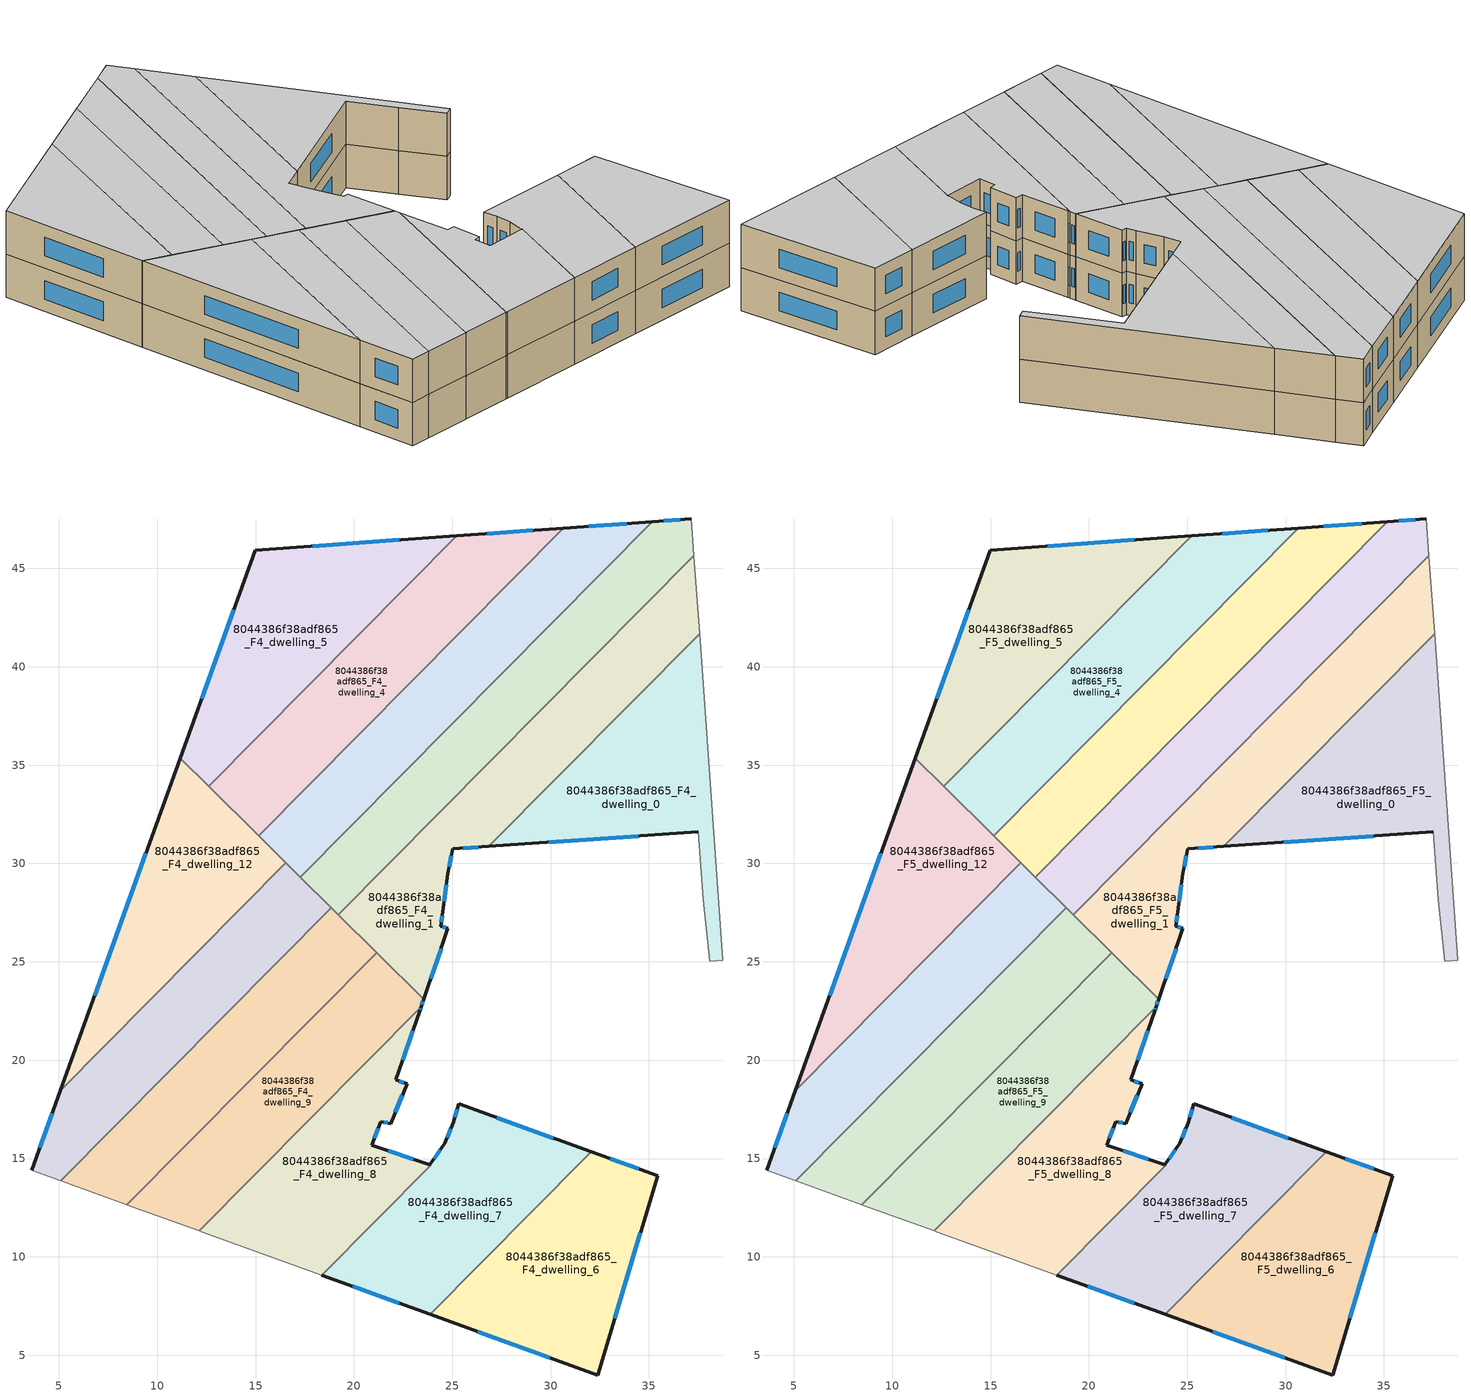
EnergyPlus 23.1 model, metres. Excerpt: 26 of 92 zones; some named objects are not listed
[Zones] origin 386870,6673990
8044386f38adf865_F4_dwelling_0
 floor to 8044386f38adf865_F3_dwelling_0 (EU_floor_Construction): 37.58,41.69 38.77,25.08 38.1,25.02 37.77,28.16 37.5,31.6 26.86,30.87 z12
 wall outside (EU_wall_Construction): 26.86,30.87 37.5,31.6 z12:15
 wall adiabatic (EU_wall_Construction): 37.5,31.6 37.77,28.16 38.1,25.02 38.77,25.08 37.58,41.69 z12:15
 wall to 8044386f38adf865_F4_dwelling_1 (EU_wall_Construction): 37.58,41.69 26.86,30.87 z12:15
 window (EU_Window_Construction): 29.9,31.08 34.46,31.39 z12.86:14.14
8044386f38adf865_F4_dwelling_1
 floor to 8044386f38adf865_F3_dwelling_1 (EU_floor_Construction): 37.29,45.66 37.58,41.69 26.86,30.87 25.03,30.75 24.78,29.47 24.53,27.54 24.42,26.82 24.78,26.7 23.55,23.1 19.21,27.4 z12
 wall outside (EU_wall_Construction): 23.55,23.1 24.78,26.7 24.42,26.82 24.53,27.54 24.78,29.47 25.03,30.75 26.86,30.87 z12:15
 wall to 8044386f38adf865_F4_dwelling_2 (EU_wall_Construction): 37.29,45.66 19.21,27.4 z12:15
 wall adiabatic (EU_wall_Construction): 37.58,41.69 37.29,45.66 z12:15
 wall to 8044386f38adf865_F4_dwelling_9 (EU_wall_Construction): 21.16,25.47 21.19,25.43 23.55,23.1 z12:15
 wall to 8044386f38adf865_F4_dwelling_10 (EU_wall_Construction): 19.21,27.4 21.16,25.47 z12:15
 window (EU_Window_Construction): 24.45,27.02 24.5,27.33 / 24.68,26.73 24.53,26.78 / 23.9,24.13 24.43,25.67 / 25.55,30.78 26.34,30.84 / 24.85,29.83 24.96,30.38 / 24.6,28.09 24.71,28.92 z12.86:14.14
8044386f38adf865_F4_dwelling_10
 floor to 8044386f38adf865_F3_dwelling_10 (EU_floor_Construction): 21.16,25.47 8.46,12.65 5.1,13.86 18.86,27.75 z12
 wall to 8044386f38adf865_F4_dwelling_9 (EU_wall_Construction): 8.46,12.65 21.16,25.47 z12:15
 wall adiabatic (EU_wall_Construction): 5.1,13.86 8.46,12.65 z12:15
 wall to 8044386f38adf865_F4_dwelling_11 (EU_wall_Construction): 18.86,27.75 5.1,13.86 z12:15
 wall to 8044386f38adf865_F4_dwelling_2 (EU_wall_Construction): 19.21,27.4 18.86,27.75 z12:15
8044386f38adf865_F4_dwelling_11
 floor to 8044386f38adf865_F3_dwelling_11 (EU_floor_Construction): 18.86,27.75 5.1,13.86 3.61,14.4 5.07,18.45 16.55,30.04 z12
 wall outside (EU_wall_Construction): 5.07,18.45 3.61,14.4 z12:15
 wall adiabatic (EU_wall_Construction): 3.61,14.4 5.1,13.86 z12:15
 wall to 8044386f38adf865_F4_dwelling_3 (EU_wall_Construction): 17.28,29.31 16.55,30.04 z12:15
 wall to 8044386f38adf865_F4_dwelling_12 (EU_wall_Construction): 16.55,30.04 5.07,18.45 z12:15
 wall to 8044386f38adf865_F4_dwelling_2 (EU_wall_Construction): 18.86,27.74 17.28,29.31 z12:15
 window (EU_Window_Construction): 4.65,17.29 4.03,15.56 z12.86:14.14
8044386f38adf865_F4_dwelling_12
 floor to 8044386f38adf865_F3_dwelling_12 (EU_floor_Construction): 16.55,30.04 5.07,18.45 11.17,35.36 z12
 wall outside (EU_wall_Construction): 11.17,35.36 5.07,18.45 z12:15
 wall to 8044386f38adf865_F4_dwelling_4 (EU_wall_Construction): 15.15,31.42 12.62,33.93 z12:15
 wall to 8044386f38adf865_F4_dwelling_5 (EU_wall_Construction): 12.62,33.93 11.17,35.36 z12:15
 wall to 8044386f38adf865_F4_dwelling_3 (EU_wall_Construction): 16.55,30.04 15.15,31.42 z12:15
 window (EU_Window_Construction): 9.43,30.53 6.82,23.28 z12.86:14.14
8044386f38adf865_F4_dwelling_2
 floor to 8044386f38adf865_F3_dwelling_2 (EU_floor_Construction): 37.16,47.52 37.29,45.66 19.21,27.4 17.28,29.31 35.18,47.37 z12
 wall outside (EU_wall_Construction): 37.16,47.52 35.18,47.37 z12:15
 wall adiabatic (EU_wall_Construction): 37.29,45.66 37.16,47.52 z12:15
 wall to 8044386f38adf865_F4_dwelling_3 (EU_wall_Construction): 35.18,47.37 17.28,29.31 z12:15
 window (EU_Window_Construction): 36.6,47.48 35.75,47.41 z12.86:14.14
8044386f38adf865_F4_dwelling_3
 floor to 8044386f38adf865_F3_dwelling_3 (EU_floor_Construction): 35.18,47.37 17.28,29.31 15.15,31.42 30.64,47.05 z12
 wall outside (EU_wall_Construction): 35.18,47.37 30.64,47.05 z12:15
 wall to 8044386f38adf865_F4_dwelling_4 (EU_wall_Construction): 30.64,47.05 15.15,31.42 z12:15
 window (EU_Window_Construction): 33.89,47.28 31.94,47.14 z12.86:14.14
8044386f38adf865_F4_dwelling_4
 floor to 8044386f38adf865_F3_dwelling_4 (EU_floor_Construction): 30.64,47.05 15.15,31.42 12.62,33.92 25.24,46.66 z12
 wall outside (EU_wall_Construction): 30.64,47.05 25.24,46.66 z12:15
 wall to 8044386f38adf865_F4_dwelling_5 (EU_wall_Construction): 25.24,46.66 12.62,33.92 z12:15
 window (EU_Window_Construction): 29.1,46.94 26.79,46.77 z12.86:14.14
8044386f38adf865_F4_dwelling_5
 floor to 8044386f38adf865_F3_dwelling_5 (EU_floor_Construction): 25.24,46.66 12.62,33.92 11.17,35.36 14.98,45.93 z12
 wall outside (EU_wall_Construction): 25.24,46.66 14.98,45.93 11.17,35.36 z12:15
 window (EU_Window_Construction): 13.9,42.91 12.26,38.38 / 22.31,46.45 17.92,46.14 z12.86:14.14
8044386f38adf865_F4_dwelling_6
 floor to 8044386f38adf865_F3_dwelling_6 (EU_floor_Construction): 35.44,14.12 32.4,3.99 23.88,7.07 31.72,14.99 32.07,15.34 z12
 wall outside (EU_wall_Construction): 23.88,7.07 32.4,3.99 35.44,14.12 32.07,15.34 z12:15
 wall to 8044386f38adf865_F4_dwelling_7 (EU_wall_Construction): 32.07,15.34 31.73,15 / 31.72,14.99 23.88,7.07 z12:15
 window (EU_Window_Construction): 34.48,14.47 33.04,14.99 / 33.27,6.89 34.57,11.23 / 26.31,6.19 29.96,4.87 z12.86:14.14
8044386f38adf865_F4_dwelling_7
 floor to 8044386f38adf865_F3_dwelling_7 (EU_floor_Construction): 32.07,15.34 31.73,15 23.88,7.07 18.36,9.07 23.9,14.66 23.87,14.67 24.61,15.76 25.05,16.81 25.34,17.78 z12
 wall outside (EU_wall_Construction): 32.07,15.34 25.34,17.78 25.05,16.81 24.61,15.76 23.87,14.67 / 18.36,9.07 23.88,7.07 z12:15
 wall to 8044386f38adf865_F4_dwelling_8 (EU_wall_Construction): 23.87,14.67 23.9,14.66 18.36,9.07 z12:15
 window (EU_Window_Construction): 24.4,15.45 24.08,14.99 / 24.93,16.51 24.74,16.06 / 25.26,17.5 25.13,17.09 / 30.15,16.04 27.27,17.08 / 19.93,8.5 22.3,7.64 z12.86:14.14
8044386f38adf865_F4_dwelling_8
 floor to 8044386f38adf865_F3_dwelling_8 (EU_floor_Construction): 23.42,22.71 23.34,22.49 22.14,18.99 22.71,18.8 21.87,16.78 21.37,16.88 20.9,15.67 23.86,14.68 23.9,14.66 18.36,9.07 12.23,11.28 12.13,11.32 z12
 wall outside (EU_wall_Construction): 23.86,14.68 20.9,15.67 21.37,16.88 21.87,16.78 22.71,18.8 22.14,18.99 23.34,22.49 23.42,22.71 z12:15
 wall adiabatic (EU_wall_Construction): 12.13,11.32 12.23,11.28 18.36,9.07 z12:15
 wall to 8044386f38adf865_F4_dwelling_9 (EU_wall_Construction): 23.42,22.71 12.13,11.32 z12:15
 window (EU_Window_Construction): 23.36,22.56 23.4,22.65 / 22.48,19.99 23,21.49 / 22.54,18.86 22.3,18.94 / 22.11,17.36 22.47,18.23 / 21.51,16.85 21.73,16.81 / 21.03,16.02 21.23,16.53 / 23.02,14.96 21.75,15.39 z12.86:14.14
8044386f38adf865_F4_dwelling_9
 floor to 8044386f38adf865_F3_dwelling_9 (EU_floor_Construction): 21.19,25.43 23.55,23.1 23.42,22.71 12.13,11.32 8.51,12.63 8.46,12.65 21.16,25.47 z12
 wall outside (EU_wall_Construction): 23.42,22.71 23.55,23.1 z12:15
 wall adiabatic (EU_wall_Construction): 8.46,12.65 8.51,12.63 12.13,11.32 z12:15
 window (EU_Window_Construction): 23.46,22.82 23.51,22.99 z12.86:14.14
8044386f38adf865_F5_dwelling_0
 floor to 8044386f38adf865_F4_dwelling_0 (EU_floor_Construction): 37.58,41.69 38.77,25.08 38.1,25.02 37.77,28.16 37.5,31.6 26.86,30.87 z15
 wall outside (EU_wall_Construction): 26.86,30.87 37.5,31.6 z15:18
 wall adiabatic (EU_wall_Construction): 37.5,31.6 37.77,28.16 38.1,25.02 38.77,25.08 37.58,41.69 z15:18
 wall to 8044386f38adf865_F5_dwelling_1 (EU_wall_Construction): 37.58,41.69 26.86,30.87 z15:18
 window (EU_Window_Construction): 29.9,31.08 34.46,31.39 z15.86:17.14
 ceiling to 8044386f38adf865_F6_dwelling_0 (EU_floor_Construction): 38.77,25.08 37.58,41.69 26.86,30.87 37.5,31.6 37.77,28.16 38.1,25.02 z18
8044386f38adf865_F5_dwelling_1
 floor to 8044386f38adf865_F4_dwelling_1 (EU_floor_Construction): 37.29,45.66 37.58,41.69 26.86,30.87 25.03,30.75 24.78,29.47 24.53,27.54 24.42,26.82 24.78,26.7 23.55,23.1 19.21,27.4 z15
 wall outside (EU_wall_Construction): 23.55,23.1 24.78,26.7 24.42,26.82 24.53,27.54 24.78,29.47 25.03,30.75 26.86,30.87 z15:18
 wall to 8044386f38adf865_F5_dwelling_2 (EU_wall_Construction): 37.29,45.66 19.21,27.4 z15:18
 wall adiabatic (EU_wall_Construction): 37.58,41.69 37.29,45.66 z15:18
 wall to 8044386f38adf865_F5_dwelling_9 (EU_wall_Construction): 21.16,25.47 21.19,25.43 23.55,23.1 z15:18
 wall to 8044386f38adf865_F5_dwelling_10 (EU_wall_Construction): 19.21,27.4 21.16,25.47 z15:18
 window (EU_Window_Construction): 24.45,27.02 24.5,27.33 / 24.68,26.73 24.53,26.78 / 23.9,24.13 24.43,25.67 / 25.55,30.78 26.34,30.84 / 24.85,29.83 24.96,30.38 / 24.6,28.09 24.71,28.92 z15.86:17.14
 ceiling to 8044386f38adf865_F6_dwelling_1 (EU_floor_Construction): 26.86,30.87 37.58,41.69 37.29,45.66 19.21,27.4 23.55,23.1 24.78,26.7 24.42,26.82 24.53,27.54 24.78,29.47 25.03,30.75 z18
8044386f38adf865_F5_dwelling_10
 floor to 8044386f38adf865_F4_dwelling_10 (EU_floor_Construction): 21.16,25.47 8.46,12.65 5.1,13.86 18.86,27.75 z15
 wall to 8044386f38adf865_F5_dwelling_9 (EU_wall_Construction): 8.46,12.65 21.16,25.47 z15:18
 wall adiabatic (EU_wall_Construction): 5.1,13.86 8.46,12.65 z15:18
 wall to 8044386f38adf865_F5_dwelling_11 (EU_wall_Construction): 18.86,27.75 5.1,13.86 z15:18
 wall to 8044386f38adf865_F5_dwelling_2 (EU_wall_Construction): 19.21,27.4 18.86,27.75 z15:18
 ceiling to 8044386f38adf865_F6_dwelling_10 (EU_floor_Construction): 8.46,12.65 21.16,25.47 18.86,27.75 5.1,13.86 z18
8044386f38adf865_F5_dwelling_11
 floor to 8044386f38adf865_F4_dwelling_11 (EU_floor_Construction): 18.86,27.75 5.1,13.86 3.61,14.4 5.07,18.45 16.55,30.04 z15
 wall outside (EU_wall_Construction): 5.07,18.45 3.61,14.4 z15:18
 wall adiabatic (EU_wall_Construction): 3.61,14.4 5.1,13.86 z15:18
 wall to 8044386f38adf865_F5_dwelling_3 (EU_wall_Construction): 17.28,29.31 16.55,30.04 z15:18
 wall to 8044386f38adf865_F5_dwelling_12 (EU_wall_Construction): 16.55,30.04 5.07,18.45 z15:18
 wall to 8044386f38adf865_F5_dwelling_2 (EU_wall_Construction): 18.86,27.74 17.28,29.31 z15:18
 window (EU_Window_Construction): 4.65,17.29 4.03,15.56 z15.86:17.14
 ceiling to 8044386f38adf865_F6_dwelling_11 (EU_floor_Construction): 5.1,13.86 18.86,27.75 16.55,30.04 5.07,18.45 3.61,14.4 z18
8044386f38adf865_F5_dwelling_12
 floor to 8044386f38adf865_F4_dwelling_12 (EU_floor_Construction): 16.55,30.04 5.07,18.45 11.17,35.36 z15
 wall outside (EU_wall_Construction): 11.17,35.36 5.07,18.45 z15:18
 wall to 8044386f38adf865_F5_dwelling_4 (EU_wall_Construction): 15.15,31.42 12.62,33.93 z15:18
 wall to 8044386f38adf865_F5_dwelling_5 (EU_wall_Construction): 12.62,33.93 11.17,35.36 z15:18
 wall to 8044386f38adf865_F5_dwelling_3 (EU_wall_Construction): 16.55,30.04 15.15,31.42 z15:18
 window (EU_Window_Construction): 9.43,30.53 6.82,23.28 z15.86:17.14
 ceiling to 8044386f38adf865_F6_dwelling_12 (EU_floor_Construction): 5.07,18.45 16.55,30.04 11.17,35.36 z18
8044386f38adf865_F5_dwelling_2
 floor to 8044386f38adf865_F4_dwelling_2 (EU_floor_Construction): 37.16,47.52 37.29,45.66 19.21,27.4 17.28,29.31 35.18,47.37 z15
 wall outside (EU_wall_Construction): 37.16,47.52 35.18,47.37 z15:18
 wall adiabatic (EU_wall_Construction): 37.29,45.66 37.16,47.52 z15:18
 wall to 8044386f38adf865_F5_dwelling_3 (EU_wall_Construction): 35.18,47.37 17.28,29.31 z15:18
 window (EU_Window_Construction): 36.6,47.48 35.75,47.41 z15.86:17.14
 ceiling to 8044386f38adf865_F6_dwelling_2 (EU_floor_Construction): 19.21,27.4 37.29,45.66 37.16,47.52 35.18,47.37 17.28,29.31 z18
8044386f38adf865_F5_dwelling_3
 floor to 8044386f38adf865_F4_dwelling_3 (EU_floor_Construction): 35.18,47.37 17.28,29.31 15.15,31.42 30.64,47.05 z15
 wall outside (EU_wall_Construction): 35.18,47.37 30.64,47.05 z15:18
 wall to 8044386f38adf865_F5_dwelling_4 (EU_wall_Construction): 30.64,47.05 15.15,31.42 z15:18
 window (EU_Window_Construction): 33.89,47.28 31.94,47.14 z15.86:17.14
 ceiling to 8044386f38adf865_F6_dwelling_3 (EU_floor_Construction): 17.28,29.31 35.18,47.37 30.64,47.05 15.15,31.42 z18
8044386f38adf865_F5_dwelling_4
 floor to 8044386f38adf865_F4_dwelling_4 (EU_floor_Construction): 30.64,47.05 15.15,31.42 12.62,33.92 25.24,46.66 z15
 wall outside (EU_wall_Construction): 30.64,47.05 25.24,46.66 z15:18
 wall to 8044386f38adf865_F5_dwelling_5 (EU_wall_Construction): 25.24,46.66 12.62,33.92 z15:18
 window (EU_Window_Construction): 29.1,46.94 26.79,46.77 z15.86:17.14
 ceiling to 8044386f38adf865_F6_dwelling_4 (EU_floor_Construction): 15.15,31.42 30.64,47.05 25.24,46.66 12.62,33.92 z18
8044386f38adf865_F5_dwelling_5
 floor to 8044386f38adf865_F4_dwelling_5 (EU_floor_Construction): 25.24,46.66 12.62,33.92 11.17,35.36 14.98,45.93 z15
 wall outside (EU_wall_Construction): 25.24,46.66 14.98,45.93 11.17,35.36 z15:18
 window (EU_Window_Construction): 13.9,42.91 12.26,38.38 / 22.31,46.45 17.92,46.14 z15.86:17.14
 ceiling to 8044386f38adf865_F6_dwelling_5 (EU_floor_Construction): 12.62,33.92 25.24,46.66 14.98,45.93 11.17,35.36 z18
8044386f38adf865_F5_dwelling_6
 floor to 8044386f38adf865_F4_dwelling_6 (EU_floor_Construction): 35.44,14.12 32.4,3.99 23.88,7.07 31.72,14.99 32.07,15.34 z15
 wall outside (EU_wall_Construction): 23.88,7.07 32.4,3.99 35.44,14.12 32.07,15.34 z15:18
 wall to 8044386f38adf865_F5_dwelling_7 (EU_wall_Construction): 32.07,15.34 31.73,15 / 31.72,14.99 23.88,7.07 z15:18
 window (EU_Window_Construction): 34.48,14.47 33.04,14.99 / 33.27,6.89 34.57,11.23 / 26.31,6.19 29.96,4.87 z15.86:17.14
 ceiling to 8044386f38adf865_F6_dwelling_6 (EU_floor_Construction): 32.4,3.99 35.44,14.12 32.07,15.34 31.72,14.99 23.88,7.07 z18
8044386f38adf865_F5_dwelling_7
 floor to 8044386f38adf865_F4_dwelling_7 (EU_floor_Construction): 32.07,15.34 31.73,15 23.88,7.07 18.36,9.07 23.9,14.66 23.87,14.67 24.61,15.76 25.05,16.81 25.34,17.78 z15
 wall outside (EU_wall_Construction): 32.07,15.34 25.34,17.78 25.05,16.81 24.61,15.76 23.87,14.67 / 18.36,9.07 23.88,7.07 z15:18
 wall to 8044386f38adf865_F5_dwelling_8 (EU_wall_Construction): 23.87,14.67 23.9,14.66 18.36,9.07 z15:18
 window (EU_Window_Construction): 24.4,15.45 24.08,14.99 / 24.93,16.51 24.74,16.06 / 25.26,17.5 25.13,17.09 / 30.15,16.04 27.27,17.08 / 19.93,8.5 22.3,7.64 z15.86:17.14
 ceiling to 8044386f38adf865_F6_dwelling_7 (EU_floor_Construction): 31.73,15 32.07,15.34 25.34,17.78 25.05,16.81 24.61,15.76 23.87,14.67 23.9,14.66 18.36,9.07 23.88,7.07 z18
8044386f38adf865_F5_dwelling_8
 floor to 8044386f38adf865_F4_dwelling_8 (EU_floor_Construction): 23.42,22.71 23.34,22.49 22.14,18.99 22.71,18.8 21.87,16.78 21.37,16.88 20.9,15.67 23.86,14.68 23.9,14.66 18.36,9.07 12.23,11.28 12.13,11.32 z15
 wall outside (EU_wall_Construction): 23.86,14.68 20.9,15.67 21.37,16.88 21.87,16.78 22.71,18.8 22.14,18.99 23.34,22.49 23.42,22.71 z15:18
 wall adiabatic (EU_wall_Construction): 12.13,11.32 12.23,11.28 18.36,9.07 z15:18
 wall to 8044386f38adf865_F5_dwelling_9 (EU_wall_Construction): 23.42,22.71 12.13,11.32 z15:18
 window (EU_Window_Construction): 23.36,22.56 23.4,22.65 / 22.48,19.99 23,21.49 / 22.54,18.86 22.3,18.94 / 22.11,17.36 22.47,18.23 / 21.51,16.85 21.73,16.81 / 21.03,16.02 21.23,16.53 / 23.02,14.96 21.75,15.39 z15.86:17.14
 ceiling to 8044386f38adf865_F6_dwelling_8 (EU_floor_Construction): 18.36,9.07 23.9,14.66 23.86,14.68 20.9,15.67 21.37,16.88 21.87,16.78 22.71,18.8 22.14,18.99 23.34,22.49 23.42,22.71 12.13,11.32 12.23,11.28 z18
8044386f38adf865_F5_dwelling_9
 floor to 8044386f38adf865_F4_dwelling_9 (EU_floor_Construction): 21.19,25.43 23.55,23.1 23.42,22.71 12.13,11.32 8.51,12.63 8.46,12.65 21.16,25.47 z15
 wall outside (EU_wall_Construction): 23.42,22.71 23.55,23.1 z15:18
 wall adiabatic (EU_wall_Construction): 8.46,12.65 8.51,12.63 12.13,11.32 z15:18
 window (EU_Window_Construction): 23.46,22.82 23.51,22.99 z15.86:17.14
 ceiling to 8044386f38adf865_F6_dwelling_9 (EU_floor_Construction): 23.42,22.71 23.55,23.1 21.19,25.43 21.16,25.47 8.46,12.65 8.51,12.63 12.13,11.32 z18
[Building]
EU S2 Campaign: North Axis=0; Terrain=City; Solar Distribution=FullExterior
[Site:Location]
Helsinki-Vantaa.AP: Latitude=60.317; Longitude=24.963; Time Zone=2; Elevation=54.6
[SizingPeriod:WeatherFileDays]
AnnualSizingPeriod: Begin Month=1; Begin Day of Month=1; End Month=12; End Day of Month=31; Day of Week for Start Day=Monday; Use Weather File Daylight Saving Period=No; Use Weather File Rain and Snow Indicators=No
[MATERIAL]
EU_InternalMass_Material: Roughness=MediumRough; Thickness=0.1; Conductivity=1; Density=1800; Specific Heat=900; Thermal Absorptance=0.9; Solar Absorptance=0.7; Visible Absorptance=0.7
[MATERIAL:NOMASS] Roughness=MediumRough; Thermal Absorptance=0.9; Solar Absorptance=0.7; Visible Absorptance=0.7
Name | Thermal Resistance
EU_wall_NoMass | 1.10183
EU_floor_NoMass | 1.70606
[WINDOWMATERIAL:SIMPLEGLAZINGSYSTEM]
EU_Window_SimpleGlazing: UFactor=3.11035; Solar Heat Gain Coefficient=0.8; Visible Transmittance=0.8
[CONSTRUCTION]
EU_wall_Construction: EU_wall_NoMass
EU_floor_Construction: EU_floor_NoMass
EU_Window_Construction: EU_Window_SimpleGlazing
EU_InternalMass_Construction: EU_InternalMass_Material
[ZONE] Type=1; Multiplier=1; Ceiling Height=autocalculate; Floor Area=autocalculate; Part of Total Floor Area=Yes
Name | Volume
8044386f38adf865_F4_dwelling_0; 8044386f38adf865_F5_dwelling_0 | 187.928
8044386f38adf865_F4_dwelling_1; 8044386f38adf865_F5_dwelling_1 | 238.689
8044386f38adf865_F4_dwelling_10; 8044386f38adf865_F5_dwelling_10 | 182.41
8044386f38adf865_F4_dwelling_11; 8044386f38adf865_F5_dwelling_11 | 185.188
8044386f38adf865_F4_dwelling_12; 8044386f38adf865_F5_dwelling_12 | 185.121
8044386f38adf865_F4_dwelling_2; 8044386f38adf865_F5_dwelling_2 | 213.33
8044386f38adf865_F4_dwelling_3; 8044386f38adf865_F5_dwelling_3 | 213.363
8044386f38adf865_F4_dwelling_4; 8044386f38adf865_F5_dwelling_4 | 213.325
8044386f38adf865_F4_dwelling_5; 8044386f38adf865_F5_dwelling_5 | 213.318
8044386f38adf865_F4_dwelling_6; 8044386f38adf865_F5_dwelling_6 | 200.444
8044386f38adf865_F4_dwelling_7; 8044386f38adf865_F5_dwelling_7 | 191.493
8044386f38adf865_F4_dwelling_8; 8044386f38adf865_F5_dwelling_8 | 184.353
8044386f38adf865_F4_dwelling_9; 8044386f38adf865_F5_dwelling_9 | 183.111
[INTERNALMASS] Construction=EU_InternalMass_Construction
Name | Zone or ZoneList | Surface Area
8044386f38adf865_F4_dwelling_0_EU_InternalMass | 8044386f38adf865_F4_dwelling_0 | 62.6429
8044386f38adf865_F4_dwelling_1_EU_InternalMass | 8044386f38adf865_F4_dwelling_1 | 79.5636
8044386f38adf865_F4_dwelling_2_EU_InternalMass | 8044386f38adf865_F4_dwelling_2 | 71.11
8044386f38adf865_F4_dwelling_3_EU_InternalMass | 8044386f38adf865_F4_dwelling_3 | 71.1206
8044386f38adf865_F4_dwelling_4_EU_InternalMass | 8044386f38adf865_F4_dwelling_4 | 71.1084
8044386f38adf865_F4_dwelling_5_EU_InternalMass | 8044386f38adf865_F4_dwelling_5 | 71.1063
8044386f38adf865_F4_dwelling_6_EU_InternalMass | 8044386f38adf865_F4_dwelling_6 | 66.8171
8044386f38adf865_F4_dwelling_7_EU_InternalMass | 8044386f38adf865_F4_dwelling_7 | 63.8299
8044386f38adf865_F4_dwelling_8_EU_InternalMass | 8044386f38adf865_F4_dwelling_8 | 61.4559
8044386f38adf865_F4_dwelling_9_EU_InternalMass | 8044386f38adf865_F4_dwelling_9 | 61.0261
8044386f38adf865_F4_dwelling_10_EU_InternalMass | 8044386f38adf865_F4_dwelling_10 | 60.8093
8044386f38adf865_F4_dwelling_11_EU_InternalMass | 8044386f38adf865_F4_dwelling_11 | 61.7298
8044386f38adf865_F4_dwelling_12_EU_InternalMass | 8044386f38adf865_F4_dwelling_12 | 61.7068
8044386f38adf865_F5_dwelling_0_EU_InternalMass | 8044386f38adf865_F5_dwelling_0 | 62.6429
8044386f38adf865_F5_dwelling_1_EU_InternalMass | 8044386f38adf865_F5_dwelling_1 | 79.5636
8044386f38adf865_F5_dwelling_2_EU_InternalMass | 8044386f38adf865_F5_dwelling_2 | 71.11
8044386f38adf865_F5_dwelling_3_EU_InternalMass | 8044386f38adf865_F5_dwelling_3 | 71.1206
8044386f38adf865_F5_dwelling_4_EU_InternalMass | 8044386f38adf865_F5_dwelling_4 | 71.1084
8044386f38adf865_F5_dwelling_5_EU_InternalMass | 8044386f38adf865_F5_dwelling_5 | 71.1063
8044386f38adf865_F5_dwelling_6_EU_InternalMass | 8044386f38adf865_F5_dwelling_6 | 66.8171
8044386f38adf865_F5_dwelling_7_EU_InternalMass | 8044386f38adf865_F5_dwelling_7 | 63.8299
8044386f38adf865_F5_dwelling_8_EU_InternalMass | 8044386f38adf865_F5_dwelling_8 | 61.4559
8044386f38adf865_F5_dwelling_9_EU_InternalMass | 8044386f38adf865_F5_dwelling_9 | 61.0261
8044386f38adf865_F5_dwelling_10_EU_InternalMass | 8044386f38adf865_F5_dwelling_10 | 60.8093
8044386f38adf865_F5_dwelling_11_EU_InternalMass | 8044386f38adf865_F5_dwelling_11 | 61.7298
8044386f38adf865_F5_dwelling_12_EU_InternalMass | 8044386f38adf865_F5_dwelling_12 | 61.7068
[OTHEREQUIPMENT] Fuel Type=Electricity; Design Level Calculation Method=Watts/Area; Power per Zone Floor Area=1; Fraction Latent=0; Fraction Radiant=0; Fraction Lost=0; Carbon Dioxide Generation Rate=0; EndUse Subcategory=EU_Step8_InternalGains
Name | Zone or ZoneList or Space or SpaceList | Schedule
EU_Step8_InternalGain_8044386f38adf865_F4_dwelling_0_f000 | 8044386f38adf865_F4_dwelling_0 | EU_Step8_GainSchedule_8044386f38adf865_F4_dwelling_0_f000
EU_Step8_InternalGain_8044386f38adf865_F4_dwelling_1_f000 | 8044386f38adf865_F4_dwelling_1 | EU_Step8_GainSchedule_8044386f38adf865_F4_dwelling_1_f000
EU_Step8_InternalGain_8044386f38adf865_F4_dwelling_2_f000 | 8044386f38adf865_F4_dwelling_2 | EU_Step8_GainSchedule_8044386f38adf865_F4_dwelling_2_f000
EU_Step8_InternalGain_8044386f38adf865_F4_dwelling_3_f000 | 8044386f38adf865_F4_dwelling_3 | EU_Step8_GainSchedule_8044386f38adf865_F4_dwelling_3_f000
EU_Step8_InternalGain_8044386f38adf865_F4_dwelling_4_f000 | 8044386f38adf865_F4_dwelling_4 | EU_Step8_GainSchedule_8044386f38adf865_F4_dwelling_4_f000
EU_Step8_InternalGain_8044386f38adf865_F4_dwelling_5_f000 | 8044386f38adf865_F4_dwelling_5 | EU_Step8_GainSchedule_8044386f38adf865_F4_dwelling_5_f000
EU_Step8_InternalGain_8044386f38adf865_F4_dwelling_6_f000 | 8044386f38adf865_F4_dwelling_6 | EU_Step8_GainSchedule_8044386f38adf865_F4_dwelling_6_f000
EU_Step8_InternalGain_8044386f38adf865_F4_dwelling_7_f000 | 8044386f38adf865_F4_dwelling_7 | EU_Step8_GainSchedule_8044386f38adf865_F4_dwelling_7_f000
EU_Step8_InternalGain_8044386f38adf865_F4_dwelling_8_f000 | 8044386f38adf865_F4_dwelling_8 | EU_Step8_GainSchedule_8044386f38adf865_F4_dwelling_8_f000
EU_Step8_InternalGain_8044386f38adf865_F4_dwelling_9_f000 | 8044386f38adf865_F4_dwelling_9 | EU_Step8_GainSchedule_8044386f38adf865_F4_dwelling_9_f000
EU_Step8_InternalGain_8044386f38adf865_F4_dwelling_10_f000 | 8044386f38adf865_F4_dwelling_10 | EU_Step8_GainSchedule_8044386f38adf865_F4_dwelling_10_f000
EU_Step8_InternalGain_8044386f38adf865_F4_dwelling_11_f000 | 8044386f38adf865_F4_dwelling_11 | EU_Step8_GainSchedule_8044386f38adf865_F4_dwelling_11_f000
EU_Step8_InternalGain_8044386f38adf865_F4_dwelling_12_f000 | 8044386f38adf865_F4_dwelling_12 | EU_Step8_GainSchedule_8044386f38adf865_F4_dwelling_12_f000
EU_Step8_InternalGain_8044386f38adf865_F5_dwelling_0_f000 | 8044386f38adf865_F5_dwelling_0 | EU_Step8_GainSchedule_8044386f38adf865_F5_dwelling_0_f000
EU_Step8_InternalGain_8044386f38adf865_F5_dwelling_1_f000 | 8044386f38adf865_F5_dwelling_1 | EU_Step8_GainSchedule_8044386f38adf865_F5_dwelling_1_f000
EU_Step8_InternalGain_8044386f38adf865_F5_dwelling_2_f000 | 8044386f38adf865_F5_dwelling_2 | EU_Step8_GainSchedule_8044386f38adf865_F5_dwelling_2_f000
EU_Step8_InternalGain_8044386f38adf865_F5_dwelling_3_f000 | 8044386f38adf865_F5_dwelling_3 | EU_Step8_GainSchedule_8044386f38adf865_F5_dwelling_3_f000
EU_Step8_InternalGain_8044386f38adf865_F5_dwelling_4_f000 | 8044386f38adf865_F5_dwelling_4 | EU_Step8_GainSchedule_8044386f38adf865_F5_dwelling_4_f000
EU_Step8_InternalGain_8044386f38adf865_F5_dwelling_5_f000 | 8044386f38adf865_F5_dwelling_5 | EU_Step8_GainSchedule_8044386f38adf865_F5_dwelling_5_f000
EU_Step8_InternalGain_8044386f38adf865_F5_dwelling_6_f000 | 8044386f38adf865_F5_dwelling_6 | EU_Step8_GainSchedule_8044386f38adf865_F5_dwelling_6_f000
EU_Step8_InternalGain_8044386f38adf865_F5_dwelling_7_f000 | 8044386f38adf865_F5_dwelling_7 | EU_Step8_GainSchedule_8044386f38adf865_F5_dwelling_7_f000
EU_Step8_InternalGain_8044386f38adf865_F5_dwelling_8_f000 | 8044386f38adf865_F5_dwelling_8 | EU_Step8_GainSchedule_8044386f38adf865_F5_dwelling_8_f000
EU_Step8_InternalGain_8044386f38adf865_F5_dwelling_9_f000 | 8044386f38adf865_F5_dwelling_9 | EU_Step8_GainSchedule_8044386f38adf865_F5_dwelling_9_f000
EU_Step8_InternalGain_8044386f38adf865_F5_dwelling_10_f000 | 8044386f38adf865_F5_dwelling_10 | EU_Step8_GainSchedule_8044386f38adf865_F5_dwelling_10_f000
EU_Step8_InternalGain_8044386f38adf865_F5_dwelling_11_f000 | 8044386f38adf865_F5_dwelling_11 | EU_Step8_GainSchedule_8044386f38adf865_F5_dwelling_11_f000
EU_Step8_InternalGain_8044386f38adf865_F5_dwelling_12_f000 | 8044386f38adf865_F5_dwelling_12 | EU_Step8_GainSchedule_8044386f38adf865_F5_dwelling_12_f000
[ZONEVENTILATION:DESIGNFLOWRATE] Schedule=EU_AlwaysOn; Design Flow Rate Calculation Method=AirChanges/Hour; Air Changes per Hour=0.756316; Ventilation Type=Natural; Fan Pressure Rise=0; Fan Total Efficiency=1; Constant Term Coefficient=1; Temperature Term Coefficient=0; Velocity Term Coefficient=0; Velocity Squared Term Coefficient=0; Minimum Indoor Temperature=-100; Maximum Indoor Temperature=100; Delta Temperature=-100; Minimum Outdoor Temperature=-100; Maximum Outdoor Temperature=100; Maximum Wind Speed=40
Name | Zone or ZoneList or Space or SpaceList
EU_ConstantAir_8044386f38adf865_F4_dwelling_0 | 8044386f38adf865_F4_dwelling_0
EU_ConstantAir_8044386f38adf865_F4_dwelling_1 | 8044386f38adf865_F4_dwelling_1
EU_ConstantAir_8044386f38adf865_F4_dwelling_2 | 8044386f38adf865_F4_dwelling_2
EU_ConstantAir_8044386f38adf865_F4_dwelling_3 | 8044386f38adf865_F4_dwelling_3
EU_ConstantAir_8044386f38adf865_F4_dwelling_4 | 8044386f38adf865_F4_dwelling_4
EU_ConstantAir_8044386f38adf865_F4_dwelling_5 | 8044386f38adf865_F4_dwelling_5
EU_ConstantAir_8044386f38adf865_F4_dwelling_6 | 8044386f38adf865_F4_dwelling_6
EU_ConstantAir_8044386f38adf865_F4_dwelling_7 | 8044386f38adf865_F4_dwelling_7
EU_ConstantAir_8044386f38adf865_F4_dwelling_8 | 8044386f38adf865_F4_dwelling_8
EU_ConstantAir_8044386f38adf865_F4_dwelling_9 | 8044386f38adf865_F4_dwelling_9
EU_ConstantAir_8044386f38adf865_F4_dwelling_10 | 8044386f38adf865_F4_dwelling_10
EU_ConstantAir_8044386f38adf865_F4_dwelling_11 | 8044386f38adf865_F4_dwelling_11
EU_ConstantAir_8044386f38adf865_F4_dwelling_12 | 8044386f38adf865_F4_dwelling_12
EU_ConstantAir_8044386f38adf865_F5_dwelling_0 | 8044386f38adf865_F5_dwelling_0
EU_ConstantAir_8044386f38adf865_F5_dwelling_1 | 8044386f38adf865_F5_dwelling_1
EU_ConstantAir_8044386f38adf865_F5_dwelling_2 | 8044386f38adf865_F5_dwelling_2
EU_ConstantAir_8044386f38adf865_F5_dwelling_3 | 8044386f38adf865_F5_dwelling_3
EU_ConstantAir_8044386f38adf865_F5_dwelling_4 | 8044386f38adf865_F5_dwelling_4
EU_ConstantAir_8044386f38adf865_F5_dwelling_5 | 8044386f38adf865_F5_dwelling_5
EU_ConstantAir_8044386f38adf865_F5_dwelling_6 | 8044386f38adf865_F5_dwelling_6
EU_ConstantAir_8044386f38adf865_F5_dwelling_7 | 8044386f38adf865_F5_dwelling_7
EU_ConstantAir_8044386f38adf865_F5_dwelling_8 | 8044386f38adf865_F5_dwelling_8
EU_ConstantAir_8044386f38adf865_F5_dwelling_9 | 8044386f38adf865_F5_dwelling_9
EU_ConstantAir_8044386f38adf865_F5_dwelling_10 | 8044386f38adf865_F5_dwelling_10
EU_ConstantAir_8044386f38adf865_F5_dwelling_11 | 8044386f38adf865_F5_dwelling_11
EU_ConstantAir_8044386f38adf865_F5_dwelling_12 | 8044386f38adf865_F5_dwelling_12
[HVACTEMPLATE:ZONE:IDEALLOADSAIRSYSTEM] System Availability Schedule=EU_AlwaysOn; Maximum Heating Supply Air Temperature=50; Minimum Cooling Supply Air Temperature=13; Maximum Heating Supply Air Humidity Ratio=0.0156; Minimum Cooling Supply Air Humidity Ratio=0.0077; Heating Limit=NoLimit; Cooling Limit=NoLimit; Heating Availability Schedule=EU_AlwaysOn; Cooling Availability Schedule=EU_CoolingOff; Dehumidification Control Type=ConstantSensibleHeatRatio; Cooling Sensible Heat Ratio=0.7; Dehumidification Setpoint=60; Humidification Control Type=None; Humidification Setpoint=30; Outdoor Air Method=None; Outdoor Air Flow Rate per Person=0.00944; Outdoor Air Flow Rate per Zone Floor Area=0; Outdoor Air Flow Rate per Zone=0; Demand Controlled Ventilation Type=None; Outdoor Air Economizer Type=NoEconomizer; Heat Recovery Type=None; Sensible Heat Recovery Effectiveness=0.7; Latent Heat Recovery Effectiveness=0.65
Name | Template Thermostat
8044386f38adf865_F4_dwelling_0 | EU_HeatOnly_8044386f38adf865_F4_dwelling_0
8044386f38adf865_F4_dwelling_1 | EU_HeatOnly_8044386f38adf865_F4_dwelling_1
8044386f38adf865_F4_dwelling_2 | EU_HeatOnly_8044386f38adf865_F4_dwelling_2
8044386f38adf865_F4_dwelling_3 | EU_HeatOnly_8044386f38adf865_F4_dwelling_3
8044386f38adf865_F4_dwelling_4 | EU_HeatOnly_8044386f38adf865_F4_dwelling_4
8044386f38adf865_F4_dwelling_5 | EU_HeatOnly_8044386f38adf865_F4_dwelling_5
8044386f38adf865_F4_dwelling_6 | EU_HeatOnly_8044386f38adf865_F4_dwelling_6
8044386f38adf865_F4_dwelling_7 | EU_HeatOnly_8044386f38adf865_F4_dwelling_7
8044386f38adf865_F4_dwelling_8 | EU_HeatOnly_8044386f38adf865_F4_dwelling_8
8044386f38adf865_F4_dwelling_9 | EU_HeatOnly_8044386f38adf865_F4_dwelling_9
8044386f38adf865_F4_dwelling_10 | EU_HeatOnly_8044386f38adf865_F4_dwelling_10
8044386f38adf865_F4_dwelling_11 | EU_HeatOnly_8044386f38adf865_F4_dwelling_11
8044386f38adf865_F4_dwelling_12 | EU_HeatOnly_8044386f38adf865_F4_dwelling_12
8044386f38adf865_F5_dwelling_0 | EU_HeatOnly_8044386f38adf865_F5_dwelling_0
8044386f38adf865_F5_dwelling_1 | EU_HeatOnly_8044386f38adf865_F5_dwelling_1
8044386f38adf865_F5_dwelling_2 | EU_HeatOnly_8044386f38adf865_F5_dwelling_2
8044386f38adf865_F5_dwelling_3 | EU_HeatOnly_8044386f38adf865_F5_dwelling_3
8044386f38adf865_F5_dwelling_4 | EU_HeatOnly_8044386f38adf865_F5_dwelling_4
8044386f38adf865_F5_dwelling_5 | EU_HeatOnly_8044386f38adf865_F5_dwelling_5
8044386f38adf865_F5_dwelling_6 | EU_HeatOnly_8044386f38adf865_F5_dwelling_6
8044386f38adf865_F5_dwelling_7 | EU_HeatOnly_8044386f38adf865_F5_dwelling_7
8044386f38adf865_F5_dwelling_8 | EU_HeatOnly_8044386f38adf865_F5_dwelling_8
8044386f38adf865_F5_dwelling_9 | EU_HeatOnly_8044386f38adf865_F5_dwelling_9
8044386f38adf865_F5_dwelling_10 | EU_HeatOnly_8044386f38adf865_F5_dwelling_10
8044386f38adf865_F5_dwelling_11 | EU_HeatOnly_8044386f38adf865_F5_dwelling_11
8044386f38adf865_F5_dwelling_12 | EU_HeatOnly_8044386f38adf865_F5_dwelling_12
[SIZING:ZONE] Zone Cooling Design Supply Air Temperature Input Method=SupplyAirTemperature; Zone Cooling Design Supply Air Temperature=13; Zone Heating Design Supply Air Temperature Input Method=SupplyAirTemperature; Zone Heating Design Supply Air Temperature=50; Zone Cooling Design Supply Air Humidity Ratio=0.008; Zone Heating Design Supply Air Humidity Ratio=0.008; Cooling Design Air Flow Method=DesignDay; Cooling Design Air Flow Rate=0; Cooling Minimum Air Flow per Zone Floor Area=0.000762; Cooling Minimum Air Flow=0; Cooling Minimum Air Flow Fraction=0.2; Heating Design Air Flow Method=DesignDay; Heating Design Air Flow Rate=0; Heating Maximum Air Flow per Zone Floor Area=0.002032; Heating Maximum Air Flow=0.141576; Heating Maximum Air Flow Fraction=0.3; Account for Dedicated Outdoor Air System=No; Dedicated Outdoor Air System Control Strategy=NeutralSupplyAir; Dedicated Outdoor Air Low Setpoint Temperature for Design=autosize; Dedicated Outdoor Air High Setpoint Temperature for Design=autosize; Zone Load Sizing Method=Sensible Load Only No Latent Load; Zone Latent Cooling Design Supply Air Humidity Ratio Input Method=HumidityRatioDifference; Zone Cooling Design Supply Air Humidity Ratio Difference=0.005; Zone Latent Heating Design Supply Air Humidity Ratio Input Method=HumidityRatioDifference; Zone Humidification Design Supply Air Humidity Ratio Difference=0.005
8044386f38adf865_F4_dwelling_0; 8044386f38adf865_F4_dwelling_1; 8044386f38adf865_F4_dwelling_2; 8044386f38adf865_F4_dwelling_3; 8044386f38adf865_F4_dwelling_4; 8044386f38adf865_F4_dwelling_5; 8044386f38adf865_F4_dwelling_6; 8044386f38adf865_F4_dwelling_7; 8044386f38adf865_F4_dwelling_8; 8044386f38adf865_F4_dwelling_9; 8044386f38adf865_F4_dwelling_10; 8044386f38adf865_F4_dwelling_11; 8044386f38adf865_F4_dwelling_12; 8044386f38adf865_F5_dwelling_0; 8044386f38adf865_F5_dwelling_1; 8044386f38adf865_F5_dwelling_2; 8044386f38adf865_F5_dwelling_3; 8044386f38adf865_F5_dwelling_4; 8044386f38adf865_F5_dwelling_5; 8044386f38adf865_F5_dwelling_6; 8044386f38adf865_F5_dwelling_7; 8044386f38adf865_F5_dwelling_8; 8044386f38adf865_F5_dwelling_9; 8044386f38adf865_F5_dwelling_10; 8044386f38adf865_F5_dwelling_11; 8044386f38adf865_F5_dwelling_12
[SCHEDULE:CONSTANT]
Name | Hourly Value
EU_AlwaysOn | 1
EU_CoolingOff | 0
[SCHEDULE:FILE] Column Number=1; Rows to Skip at Top=0; Number of Hours of Data=8760; Column Separator=Comma; Interpolate to Timestep=No; Minutes per Item=60; Adjust Schedule for Daylight Savings=Yes
Name | File
EU_Step8_GainSchedule_8044386f38adf865_F4_dwelling_0_f000 | ../../schedules/8044386f38adf865/8044386f38adf865_F4_dwelling_0_f000_gain.csv
EU_Step8_GainSchedule_8044386f38adf865_F4_dwelling_1_f000 | ../../schedules/8044386f38adf865/8044386f38adf865_F4_dwelling_1_f000_gain.csv
EU_Step8_GainSchedule_8044386f38adf865_F4_dwelling_2_f000 | ../../schedules/8044386f38adf865/8044386f38adf865_F4_dwelling_2_f000_gain.csv
EU_Step8_GainSchedule_8044386f38adf865_F4_dwelling_3_f000 | ../../schedules/8044386f38adf865/8044386f38adf865_F4_dwelling_3_f000_gain.csv
EU_Step8_GainSchedule_8044386f38adf865_F4_dwelling_4_f000 | ../../schedules/8044386f38adf865/8044386f38adf865_F4_dwelling_4_f000_gain.csv
EU_Step8_GainSchedule_8044386f38adf865_F4_dwelling_5_f000 | ../../schedules/8044386f38adf865/8044386f38adf865_F4_dwelling_5_f000_gain.csv
EU_Step8_GainSchedule_8044386f38adf865_F4_dwelling_6_f000 | ../../schedules/8044386f38adf865/8044386f38adf865_F4_dwelling_6_f000_gain.csv
EU_Step8_GainSchedule_8044386f38adf865_F4_dwelling_7_f000 | ../../schedules/8044386f38adf865/8044386f38adf865_F4_dwelling_7_f000_gain.csv
EU_Step8_GainSchedule_8044386f38adf865_F4_dwelling_8_f000 | ../../schedules/8044386f38adf865/8044386f38adf865_F4_dwelling_8_f000_gain.csv
EU_Step8_GainSchedule_8044386f38adf865_F4_dwelling_9_f000 | ../../schedules/8044386f38adf865/8044386f38adf865_F4_dwelling_9_f000_gain.csv
EU_Step8_GainSchedule_8044386f38adf865_F4_dwelling_10_f000 | ../../schedules/8044386f38adf865/8044386f38adf865_F4_dwelling_10_f000_gain.csv
EU_Step8_GainSchedule_8044386f38adf865_F4_dwelling_11_f000 | ../../schedules/8044386f38adf865/8044386f38adf865_F4_dwelling_11_f000_gain.csv
EU_Step8_GainSchedule_8044386f38adf865_F4_dwelling_12_f000 | ../../schedules/8044386f38adf865/8044386f38adf865_F4_dwelling_12_f000_gain.csv
EU_Step8_GainSchedule_8044386f38adf865_F5_dwelling_0_f000 | ../../schedules/8044386f38adf865/8044386f38adf865_F5_dwelling_0_f000_gain.csv
EU_Step8_GainSchedule_8044386f38adf865_F5_dwelling_1_f000 | ../../schedules/8044386f38adf865/8044386f38adf865_F5_dwelling_1_f000_gain.csv
EU_Step8_GainSchedule_8044386f38adf865_F5_dwelling_2_f000 | ../../schedules/8044386f38adf865/8044386f38adf865_F5_dwelling_2_f000_gain.csv
EU_Step8_GainSchedule_8044386f38adf865_F5_dwelling_3_f000 | ../../schedules/8044386f38adf865/8044386f38adf865_F5_dwelling_3_f000_gain.csv
EU_Step8_GainSchedule_8044386f38adf865_F5_dwelling_4_f000 | ../../schedules/8044386f38adf865/8044386f38adf865_F5_dwelling_4_f000_gain.csv
EU_Step8_GainSchedule_8044386f38adf865_F5_dwelling_5_f000 | ../../schedules/8044386f38adf865/8044386f38adf865_F5_dwelling_5_f000_gain.csv
EU_Step8_GainSchedule_8044386f38adf865_F5_dwelling_6_f000 | ../../schedules/8044386f38adf865/8044386f38adf865_F5_dwelling_6_f000_gain.csv
EU_Step8_GainSchedule_8044386f38adf865_F5_dwelling_7_f000 | ../../schedules/8044386f38adf865/8044386f38adf865_F5_dwelling_7_f000_gain.csv
EU_Step8_GainSchedule_8044386f38adf865_F5_dwelling_8_f000 | ../../schedules/8044386f38adf865/8044386f38adf865_F5_dwelling_8_f000_gain.csv
EU_Step8_GainSchedule_8044386f38adf865_F5_dwelling_9_f000 | ../../schedules/8044386f38adf865/8044386f38adf865_F5_dwelling_9_f000_gain.csv
EU_Step8_GainSchedule_8044386f38adf865_F5_dwelling_10_f000 | ../../schedules/8044386f38adf865/8044386f38adf865_F5_dwelling_10_f000_gain.csv
EU_Step8_GainSchedule_8044386f38adf865_F5_dwelling_11_f000 | ../../schedules/8044386f38adf865/8044386f38adf865_F5_dwelling_11_f000_gain.csv
EU_Step8_GainSchedule_8044386f38adf865_F5_dwelling_12_f000 | ../../schedules/8044386f38adf865/8044386f38adf865_F5_dwelling_12_f000_gain.csv
